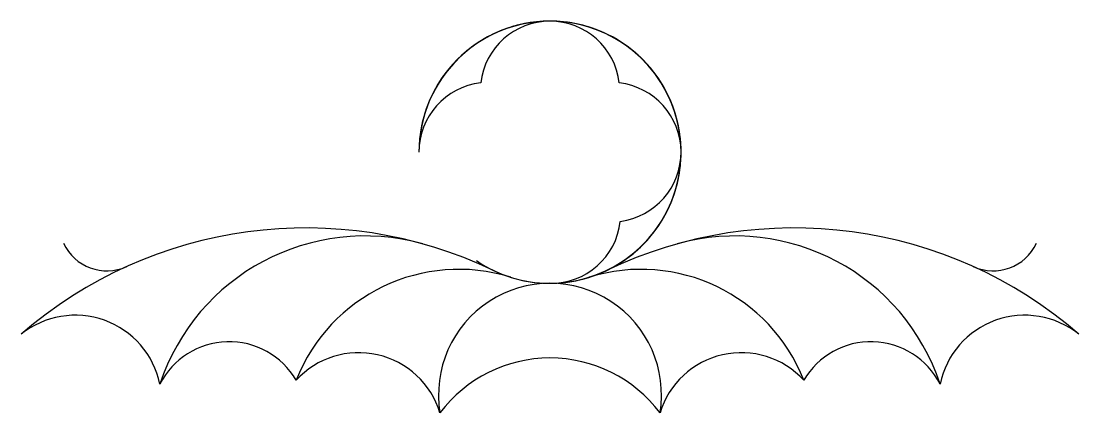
# Model space of a CAD drawing. Extents: x -161 to 161, y -24 to 96.
import ezdxf

# ---------------------------------------------------------------- set-up
doc = ezdxf.new("R2010")
doc.units = 0
doc.layers.add('MODELSKETCH_VISIBLE', color=7, linetype='CONTINUOUS')

msp = doc.modelspace()

# ---------------------------------------------------------------- linework, layer by layer
at = {"layer": 'MODELSKETCH_VISIBLE'}
for centre, radius, start, end in [((0, 55.56), 40, 244.4427, 180), ((0, 55.56), 40, 235.8361, 180), ((0, 55.56), 40, 270, 180), ((0, 55.56), 40, 235.8361, 180), ((0, 55.56), 40, 295.5573, 180), ((0, 74.28), 21.28, 90, 173.4871), ((0, 74.28), 21.28, 6.5129, 90), ((-18.72, 55.56), 21.28, 96.5129, 180), ((18.72, 55.56), 21.28, 277.3555, 83.4871), ((-74.48, -100.2), 132.65, 64.4427, 130.9443), ((0.31, 36.83), 21.28, 269.1757, 353.5955), ((74.48, -100.2), 132.65, 49.0557, 115.5573), ((-56.54, -35.85), 65.84, 74.4193, 161.7137), ((56.54, -35.85), 65.84, 18.2863, 105.5807), ((-135.24, 34.03), 14.68, 205.3118, 294.3531), ((135.24, 34.03), 14.68, 245.6469, 334.6882), ((-27.85, -33.47), 53.28, 72.6296, 158.5963), ((27.85, -33.47), 53.28, 21.4037, 107.3704), ((0, -18.47), 34.03, 350.6741, 189.3259), ((0, -18.47), 34.03, 350.6741, 189.3259), ((-144.89, -20.57), 26.38, 11.7649, 128.7816), ((144.89, -20.57), 26.38, 51.2184, 168.2351), ((-97.94, -25.98), 23.72, 30.2823, 152.9252), ((97.94, -25.98), 23.72, 27.0748, 149.7177), ((-58.36, -31.52), 25.9, 16.912, 137.505), ((58.36, -31.52), 25.9, 42.495, 163.088), ((0, -49.29), 42.05, 90, 142.9968), ((0, -49.29), 42.05, 37.0032, 90)]:
    msp.add_arc(centre, radius, start, end, dxfattribs=at)

doc.saveas('drawing.dxf')
